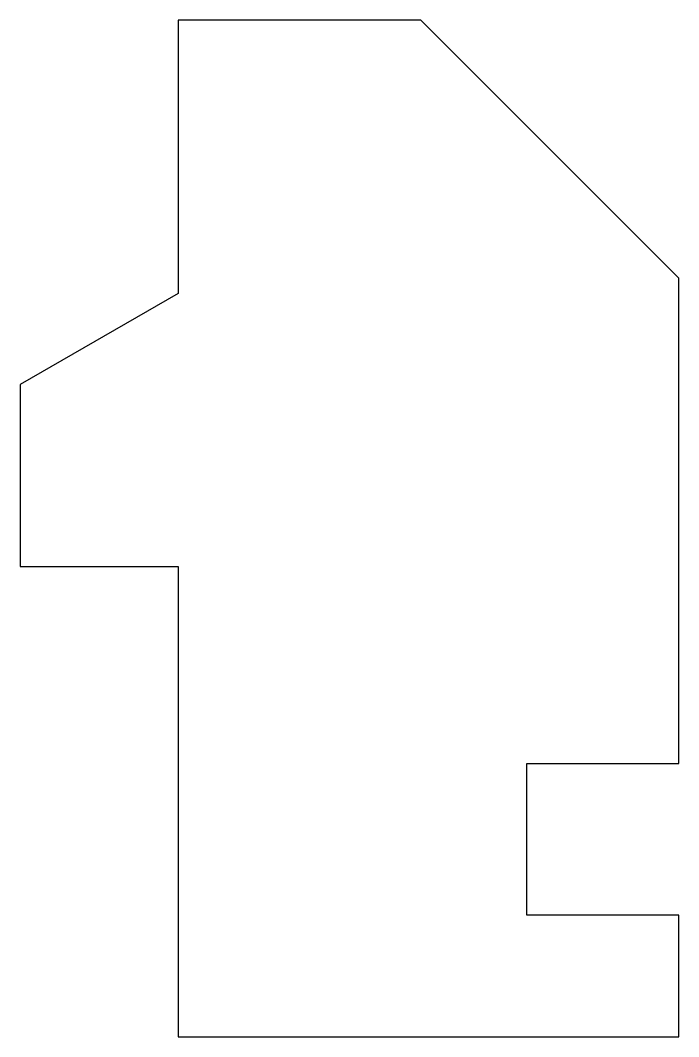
# Model space of a CAD drawing. Header units: inches. Extents: x -26 to 82, y 0 to 168.
import ezdxf

# ---------------------------------------------------------------- set-up
doc = ezdxf.new("R2010")
doc.units = ezdxf.units.IN
doc.header["$LTSCALE"] = 10
doc.header["$MEASUREMENT"] = 0
doc.layers.add('BLU', color=5, linetype='Continuous', lineweight=30)

msp = doc.modelspace()

# ---------------------------------------------------------------- linework, layer by layer
at = {"layer": 'BLU'}
for p, q in [((40, 167.5), (0, 167.5)), ((0, 167.5), (0, 122.5)), ((40, 167.5), (82.5, 125)), ((82.5, 45), (82.5, 125)), ((0, 122.5), (-26, 107.5)), ((-26, 107.5), (-26, 77.5)), ((-26, 77.5), (0, 77.5)), ((0, 77.5), (0, 0)), ((57.5, 20), (57.5, 45)), ((57.5, 45), (82.5, 45)), ((82.5, 20), (57.5, 20)), ((82.5, 0), (82.5, 20)), ((0, 0), (82.5, 0))]:
    msp.add_line(p, q, dxfattribs=at)

doc.saveas('drawing.dxf')
